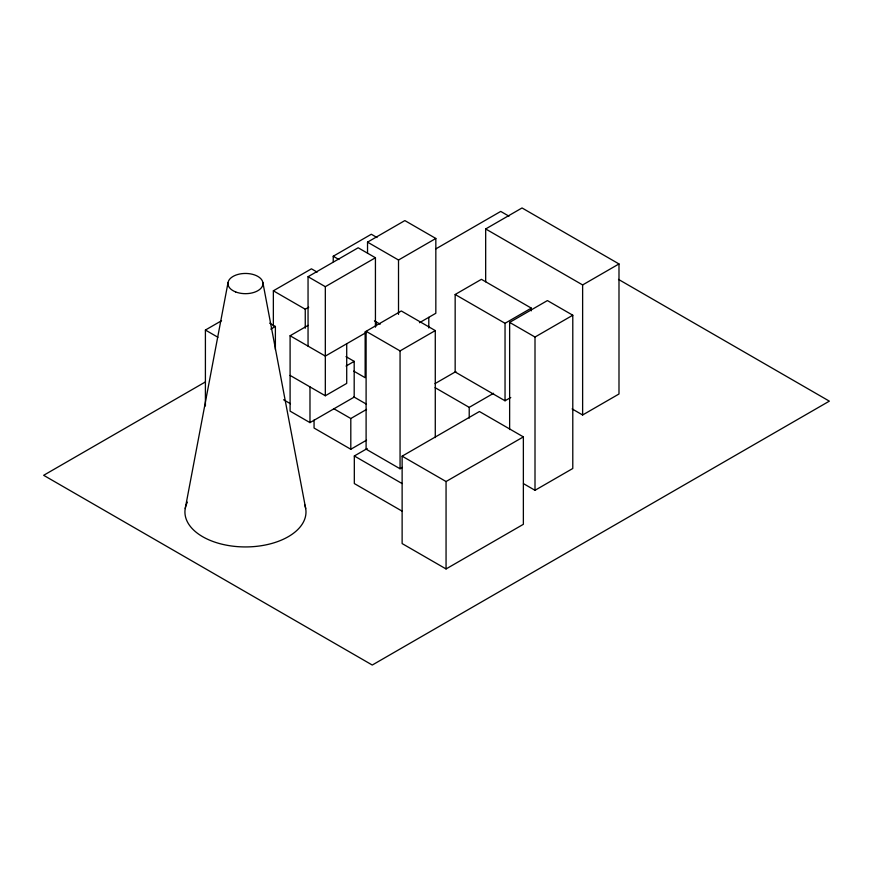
<?xml version="1.0" encoding="UTF-8"?>
<svg xmlns="http://www.w3.org/2000/svg" width="873" height="873" viewBox="0 0 873 873"><rect width="100%" height="100%" fill="white"/><g stroke="black" fill="none" stroke-linecap="round" stroke-linejoin="round"><path stroke-width="1.31" d="M185.229 508.566L228.039 282.579M205.406 405.967L205.406 330.038L221.556 320.718M273.358 326.066L273.358 290.807L311.443 268.819L317.139 272.114M333.235 261.66L333.235 256.236L371.32 234.248L377.016 237.543M367.533 253.006L367.533 242.137L404.854 220.585L435.834 238.471L435.834 313.265L419.487 322.704M308.049 346.123L308.049 276.708L358.159 247.779L375.434 257.753L375.434 327.168M308.049 276.708L325.323 286.682L375.434 257.753M270.772 329.143L275.388 326.469L275.388 349.527M273.358 290.807L305.255 309.228L308.715 307.231M367.533 242.137L398.514 260.023L435.834 238.471M205.461 381.894L43.65 475.305L372.269 665.04L829.35 401.144L618.52 279.415M435.769 248.925L500.731 211.419L508.981 216.177M346.003 356.642L354.187 361.367L354.187 397.095L309.98 422.619L290.098 411.139L290.098 335.756L308.104 325.356M485.672 281.793L485.672 228.955L522.032 207.96L618.99 263.941L618.99 393.996L582.629 414.981L572.121 408.913M402.409 467.415L400.063 468.779L366.103 449.169L366.103 331.304L401.318 310.974L435.278 330.583L435.278 437.602M366.114 332.548L325.323 356.097L290.098 335.756M510.76 397.488L505.041 400.783L455.16 371.974L455.16 294.496L481.427 279.327L531.308 308.125L531.308 310.843M346.046 366.071L354.187 361.367M366.103 331.304L400.063 350.913L435.278 330.583M290.098 375.412L325.323 395.753L346.712 383.4L346.712 343.755M455.16 294.496L505.041 323.294L531.308 308.125M509.636 429.538L509.636 322.388L547.415 300.574L572.786 315.229L572.786 468.485L535.007 490.299L523.473 483.642M333.584 408.575L350.804 418.516L366.551 409.426M485.672 228.955L582.629 284.936L618.99 263.941M435.027 383.607L455.913 371.549M509.636 322.388L535.007 337.043L572.786 315.229M314.062 420.022L314.062 428.043L350.804 449.257L366.551 440.178M402.082 511.131L354.318 483.555L354.318 455.979L367.249 448.515M435.081 387.656L469.216 407.364L493.572 393.297M402.126 456.164L479.43 411.521L523.364 436.893L523.364 524.313L446.059 568.945L402.126 543.573L402.126 456.164L446.059 481.525L523.364 436.893M333.235 256.236L338.931 259.532M374.419 320.904L380.159 324.21M353.751 371.123L365.143 377.693L365.143 331.598M269.692 323.185L275.388 326.469M353.816 396.888L366.453 404.177M205.406 330.038L217.934 337.284M283.605 399.769L290.447 403.719M354.318 455.979L402.082 483.555M262.882 282.579L305.692 508.566M582.629 284.936L582.629 414.981M535.007 337.043L535.007 490.299M505.041 323.294L505.041 400.783M469.216 407.364L469.216 418.178M446.059 481.525L446.059 568.945M428.796 317.325L428.796 327.975M400.063 350.913L400.063 468.779M398.514 260.023L398.514 314.411M376.176 321.919L376.176 325.902M350.804 418.516L350.804 449.257M325.323 286.682L325.323 395.753M309.98 386.892L309.98 422.619M305.255 309.228L305.255 328.215M304.601 504.561A60.521 34.942 0 0 1 243.294 546.913A60.521 34.942 0 0 1 187.389 502.139M235.645 291.931A17.504 10.105 0 0 0 262.926 284.282A17.504 10.105 0 0 0 237.805 274.471A17.504 10.105 0 0 0 235.645 291.931"/></g></svg>
